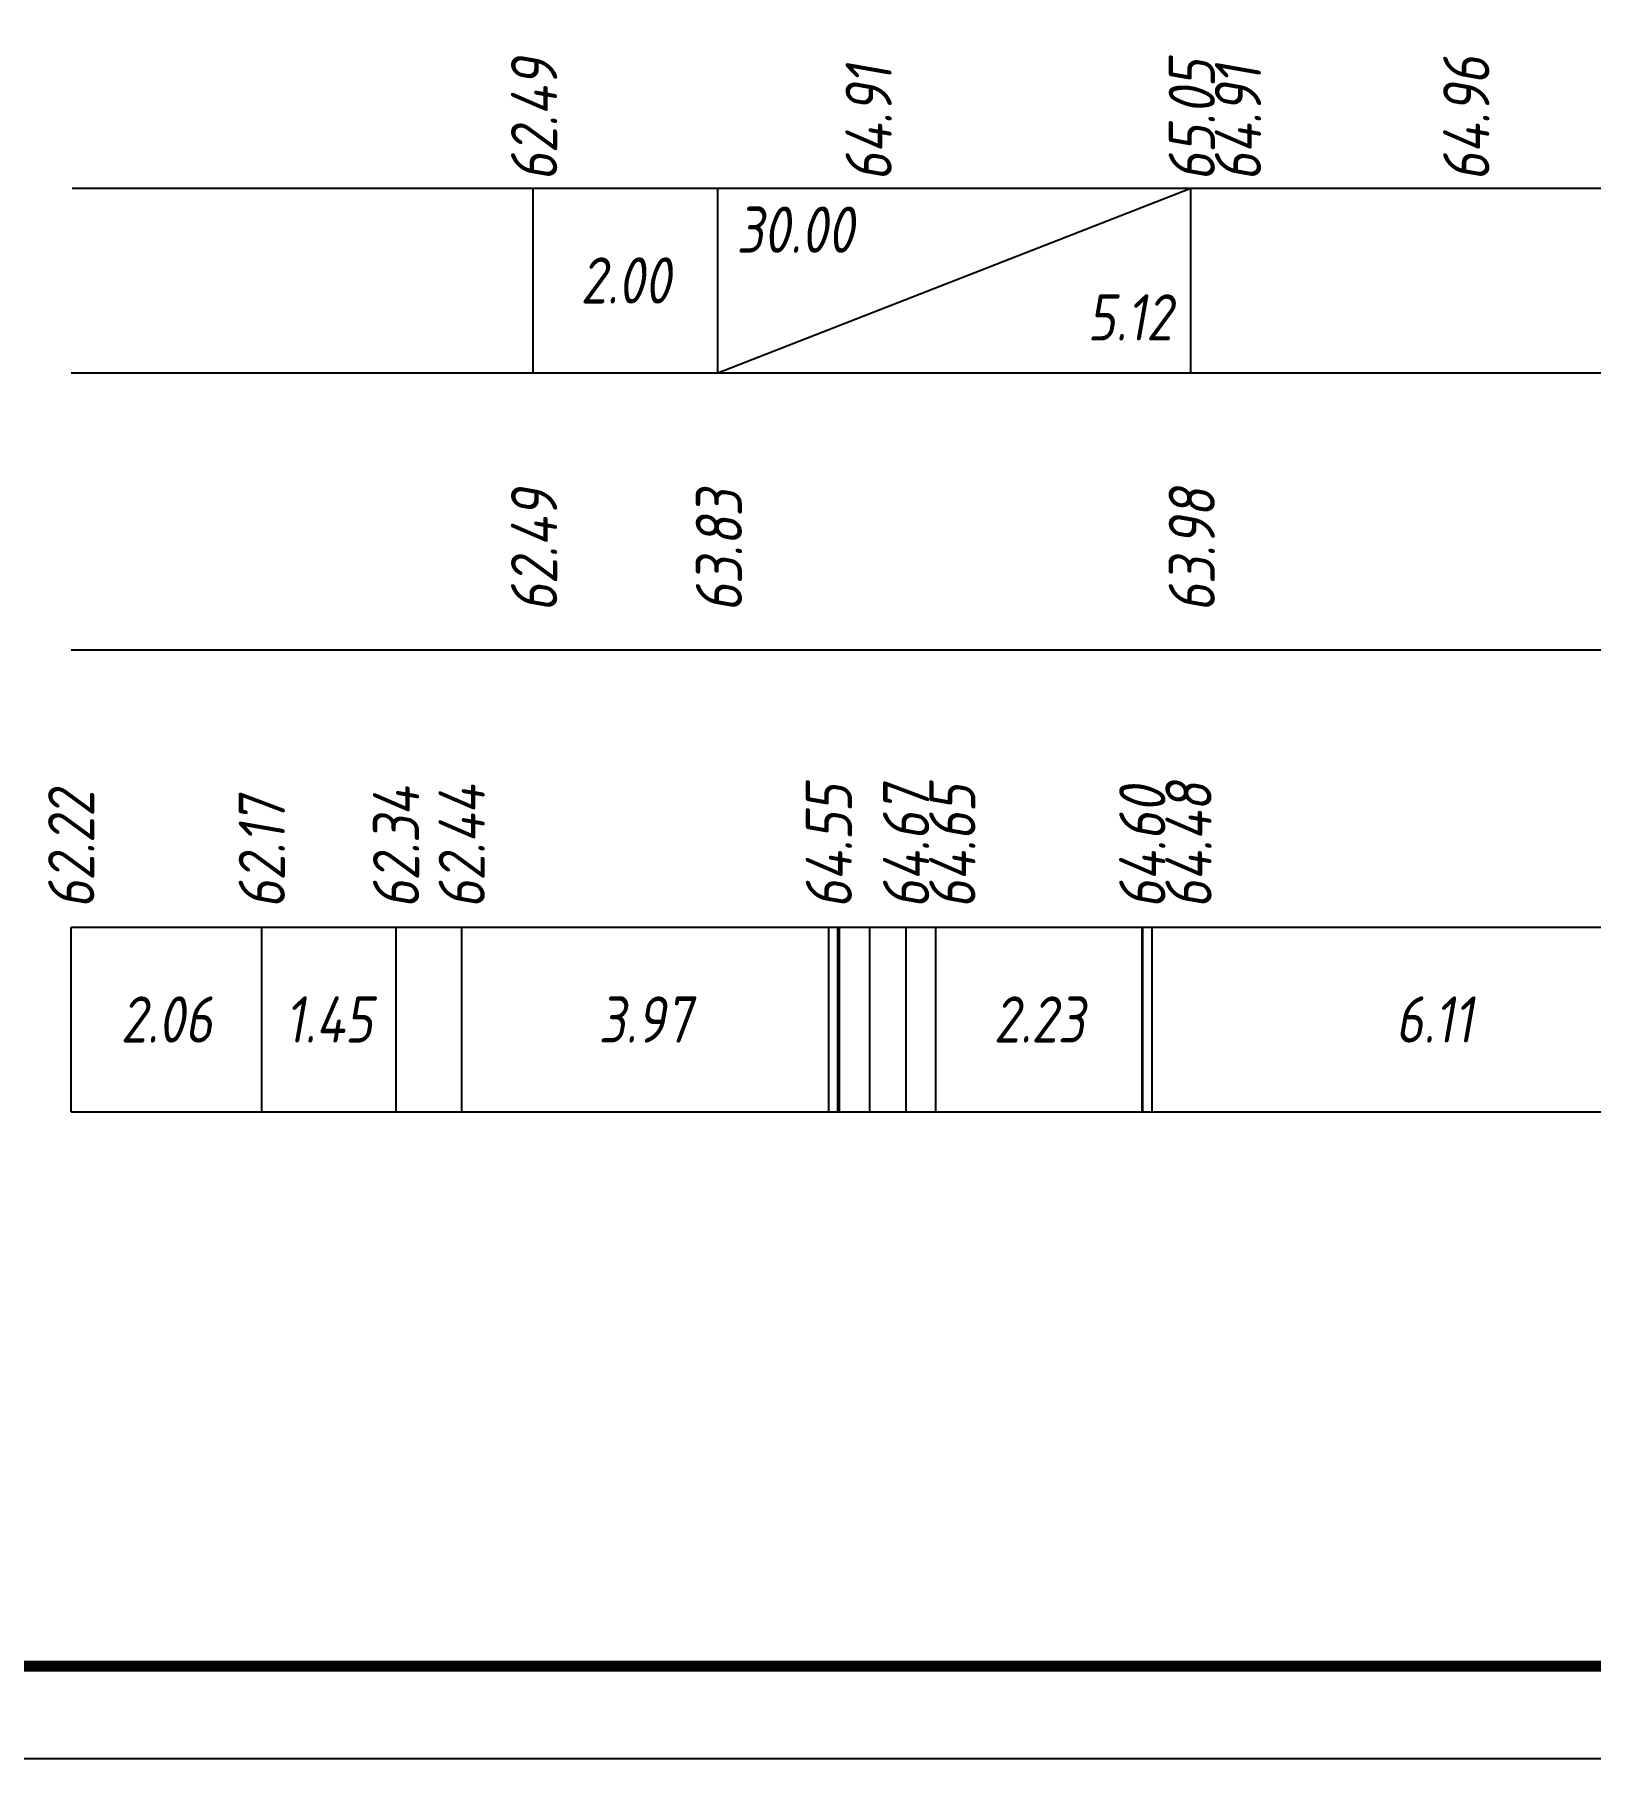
# Model space of a CAD drawing. Extents: x -717 to 1451, y -133302 to 233.
# Drawn here: x 78 to 162.2, y -126241.4 to -126148.1 of the extents above; entities that cross this region are included whole.
import ezdxf
from ezdxf.enums import TextEntityAlignment as Align

# ---------------------------------------------------------------- set-up
doc = ezdxf.new("R2010")
doc.units = 0
for name, color, linetype in [('Код_510', 7, 'Continuous'), ('Код_514', 1, 'Continuous'), ('Код_516', 1, 'Continuous'), ('Таблица', 7, 'Continuous')]:
    doc.layers.add(name, color=color, linetype=linetype)
doc.styles.add('М', font='romand.shx', dxfattribs={"width": 0.8, "oblique": 10, "height": 2.5})

msp = doc.modelspace()

# ---------------------------------------------------------------- linework, layer by layer
at = {"flags": 128}
msp.add_lwpolyline([(-30.054, -126241.421), (389.946, -126241.421), (389.946, -125944.421), (-30.054, -125944.421)], close=True, dxfattribs=at)
at = {"const_width": 0.6, "flags": 128}
msp.add_lwpolyline([(-10.054, -126236.421), (384.946, -126236.421), (384.946, -125949.421), (-10.054, -125949.421)], close=True, dxfattribs=at)
at = {"layer": 'Код_510'}
for p, q in [((79.946, -126206.421), (79.946, -126196.421)), ((90.261, -126206.421), (90.261, -126196.421)), ((97.528, -126206.421), (97.528, -126196.421)), ((101.081, -126206.421), (101.081, -126196.421)), ((120.951, -126206.421), (120.951, -126196.421)), ((121.446, -126206.421), (121.446, -126196.421)), ((121.482, -126206.421), (121.482, -126196.421)), ((121.531, -126206.421), (121.531, -126196.421)), ((123.167, -126206.421), (123.167, -126196.421)), ((125.133, -126206.421), (125.133, -126196.421)), ((126.749, -126206.421), (126.749, -126196.421)), ((137.918, -126206.421), (137.918, -126196.421)), ((137.943, -126206.421), (137.943, -126196.421)), ((138.444, -126206.421), (138.444, -126196.421))]:
    msp.add_line(p, q, dxfattribs=at)
at = {"layer": 'Код_516'}
for p, q in [((104.946, -126166.421), (104.946, -126156.421)), ((114.95, -126166.421), (114.95, -126156.421)), ((114.95, -126166.421), (140.542, -126156.421)), ((140.542, -126166.421), (140.542, -126156.421))]:
    msp.add_line(p, q, dxfattribs=at)
at = {"layer": 'Таблица'}
for p, q in [((80, -126156.421), (283.953, -126156.421)), ((79.946, -126166.421), (283.899, -126166.421)), ((79.946, -126181.421), (283.899, -126181.421)), ((79.946, -126196.421), (283.899, -126196.421)), ((79.946, -126206.421), (283.899, -126206.421))]:
    msp.add_line(p, q, dxfattribs=at)

# ---------------------------------------------------------------- texts
at = {"layer": 'Код_510', "style": 'М', "oblique": 10, "width": 0.8}
for s, p in [('62.34', (97.528, -126195.421)), ('62.44', (101.081, -126195.421)), ('64.55', (120.951, -126195.421)), ('64.67', (125.133, -126195.421)), ('64.65', (127.633, -126195.421)), ('64.60', (137.918, -126195.421)), ('64.48', (140.418, -126195.421)), ('62.22', (79.946, -126195.421)), ('62.17', (90.261, -126195.421))]:
    msp.add_text(s, height=2.5, rotation=90, dxfattribs=at).set_placement(p, align=Align.MIDDLE_LEFT)
for s, p in [('2.06', (85.103, -126201.421)), ('1.45', (93.894, -126201.421)), ('3.97', (111.016, -126201.421)), ('2.23', (132.333, -126201.421)), ('6.11', (153.72, -126201.421))]:
    msp.add_text(s, height=2.5, dxfattribs=at).set_placement(p, align=Align.MIDDLE_CENTER)
at = {"layer": 'Код_514', "style": 'М', "oblique": 10, "width": 0.8}
for s, p in [('62.49', (105, -126156.049)), ('65.05', (140.596, -126156.049)), ('64.96', (155.453, -126156.049)), ('64.91', (123.103, -126156.049)), ('64.91', (143.096, -126156.049))]:
    msp.add_text(s, height=2.5, rotation=90, dxfattribs=at).set_placement(p, align=Align.MIDDLE_LEFT)
at = {"layer": 'Код_516', "style": 'М', "oblique": 10, "width": 0.8}
msp.add_text('30.00', height=2.5, dxfattribs=at).set_placement((115.95, -126157.421), align=Align.TOP_LEFT)
msp.add_text('2.00', height=2.5, dxfattribs=at).set_placement((109.948, -126161.421), align=Align.MIDDLE_CENTER)
msp.add_text('5.12', height=2.5, dxfattribs=at).set_placement((139.542, -126165.421), align=Align.BOTTOM_RIGHT)
for s, p in [('62.49', (105, -126179.371)), ('63.83', (115.004, -126179.371)), ('63.98', (140.596, -126179.371))]:
    msp.add_text(s, height=2.5, rotation=90, dxfattribs=at).set_placement(p, align=Align.MIDDLE_LEFT)

doc.saveas('drawing.dxf')
